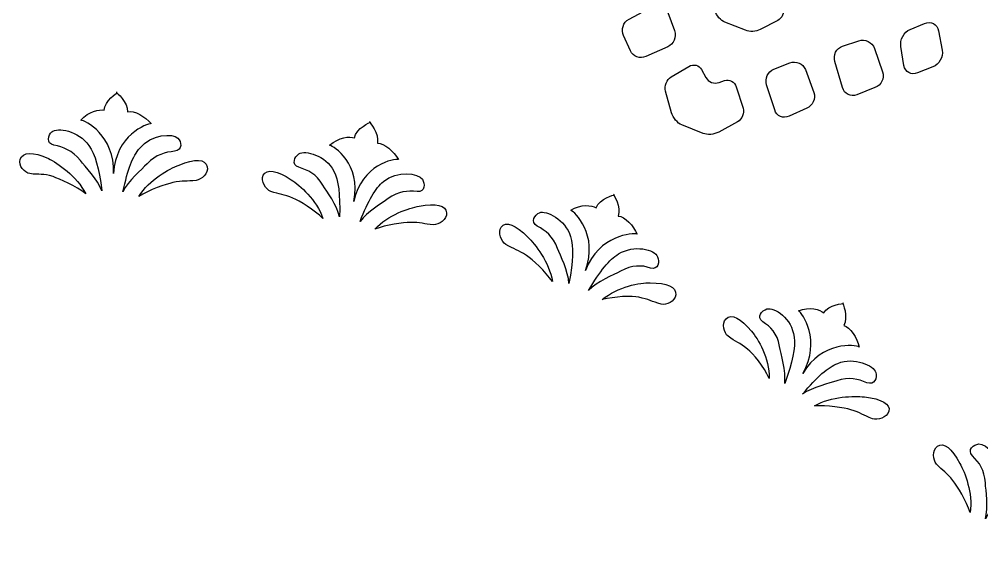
# Model space of a CAD drawing. Header units: centimetres. Extents: x -10.7 to 10.7, y -10.7 to 10.7.
# Drawn here: x -0.114 to 4.273, y 5.1 to 7.483 of the extents above; entities that cross this region are included whole.
import ezdxf

# ---------------------------------------------------------------- set-up
doc = ezdxf.new("R2010")
doc.units = ezdxf.units.CM
doc.header["$MEASUREMENT"] = 0
doc.layers.add('Camada 1', color=7, linetype='Continuous')

msp = doc.modelspace()

# ---------------------------------------------------------------- linework, layer by layer
at = {"layer": 'Camada 1'}
for points, knots in [([(-10.74208, 0), (-10.74208, 5.9327), (-5.9327, 10.74208), (0, 10.74208), (0, 10.74208), (5.9327, 10.74208), (10.74208, 5.9327), (10.74208, 0), (10.74208, 0), (10.74208, -5.9327), (5.9327, -10.74208), (0, -10.74208), (0, -10.74208), (-5.9327, -10.74208), (-10.74208, -5.9327), (-10.74208, 0)], [0, 0, 0, 0, 0.2, 0.2, 0.2, 0.2, 0.4, 0.4, 0.4, 0.4, 0.6, 0.6, 0.6, 0.6, 1, 1, 1, 1]), ([(3.33473, 7.62241), (3.32735, 7.64321), (3.30406, 7.65562), (3.28359, 7.64974), (3.28359, 7.64974), (3.28359, 7.64974), (3.25967, 7.64196), (3.25967, 7.64196), (3.25967, 7.64196), (3.23901, 7.63508), (3.21337, 7.64453), (3.20276, 7.66289), (3.20276, 7.66289), (3.20276, 7.66289), (3.18307, 7.69697), (3.18307, 7.69697), (3.18307, 7.69697), (3.17254, 7.71539), (3.14732, 7.72179), (3.12775, 7.71097), (3.12775, 7.71097), (3.12775, 7.71097), (3.05226, 7.66914), (3.05226, 7.66914), (3.05226, 7.66914), (3.03295, 7.65813), (3.02271, 7.63173), (3.02932, 7.61053), (3.02932, 7.61053), (3.02932, 7.61053), (3.05723, 7.52123), (3.05723, 7.52123), (3.05723, 7.52123), (3.06377, 7.50012), (3.08401, 7.4771), (3.10208, 7.47001), (3.10208, 7.47001), (3.10208, 7.47001), (3.19582, 7.43313), (3.19582, 7.43313), (3.19582, 7.43313), (3.21365, 7.42498), (3.24413, 7.42657), (3.26347, 7.43662), (3.26347, 7.43662), (3.26347, 7.43662), (3.3434, 7.47758), (3.3434, 7.47758), (3.3434, 7.47758), (3.36319, 7.48763), (3.37335, 7.51274), (3.36618, 7.53359), (3.36618, 7.53359), (3.36618, 7.53359), (3.33473, 7.62241), (3.33473, 7.62241)], [0, 0, 0, 0, 0.0666667, 0.0666667, 0.0666667, 0.0666667, 0.1333333, 0.1333333, 0.1333333, 0.1333333, 0.2, 0.2, 0.2, 0.2, 0.2666667, 0.2666667, 0.2666667, 0.2666667, 0.3333333, 0.3333333, 0.3333333, 0.3333333, 0.4, 0.4, 0.4, 0.4, 0.4666667, 0.4666667, 0.4666667, 0.4666667, 0.5333333, 0.5333333, 0.5333333, 0.5333333, 0.6, 0.6, 0.6, 0.6, 0.6666667, 0.6666667, 0.6666667, 0.6666667, 0.7333333, 0.7333333, 0.7333333, 0.7333333, 0.8, 0.8, 0.8, 0.8, 0.8666667, 0.8666667, 0.8666667, 0.8666667, 1, 1, 1, 1]), ([(2.84181, 7.51478), (2.83136, 7.54373), (2.80048, 7.5565), (2.77326, 7.54158), (2.77326, 7.54158), (2.77326, 7.54158), (2.66512, 7.48369), (2.66512, 7.48369), (2.66512, 7.48369), (2.63864, 7.46935), (2.62734, 7.43551), (2.63985, 7.40881), (2.63985, 7.40881), (2.63985, 7.40881), (2.67165, 7.33933), (2.67165, 7.33933), (2.67165, 7.33933), (2.68358, 7.31229), (2.71557, 7.30263), (2.74187, 7.31374), (2.74187, 7.31374), (2.74187, 7.31374), (2.84199, 7.35819), (2.84199, 7.35819), (2.84199, 7.35819), (2.86877, 7.36991), (2.88263, 7.40285), (2.87239, 7.43148), (2.87239, 7.43148), (2.87239, 7.43148), (2.84181, 7.51478), (2.84181, 7.51478)], [0, 0, 0, 0, 0.1111111, 0.1111111, 0.1111111, 0.1111111, 0.2222222, 0.2222222, 0.2222222, 0.2222222, 0.3333333, 0.3333333, 0.3333333, 0.3333333, 0.4444444, 0.4444444, 0.4444444, 0.4444444, 0.5555556, 0.5555556, 0.5555556, 0.5555556, 0.6666667, 0.6666667, 0.6666667, 0.6666667, 0.7777778, 0.7777778, 0.7777778, 0.7777778, 1, 1, 1, 1]), ([(4.07633, 7.43082), (4.07011, 7.46109), (4.04088, 7.4763), (4.01172, 7.46418), (4.01172, 7.46418), (4.01172, 7.46418), (3.94732, 7.4373), (3.94732, 7.4373), (3.94732, 7.4373), (3.91819, 7.42508), (3.89919, 7.38991), (3.90443, 7.35904), (3.90443, 7.35904), (3.90443, 7.35904), (3.91859, 7.27318), (3.91859, 7.27318), (3.91859, 7.27318), (3.92372, 7.24259), (3.95111, 7.22746), (3.97995, 7.23939), (3.97995, 7.23939), (3.97995, 7.23939), (4.04993, 7.26617), (4.04993, 7.26617), (4.04993, 7.26617), (4.07874, 7.27697), (4.09795, 7.31102), (4.09266, 7.34216), (4.09266, 7.34216), (4.09266, 7.34216), (4.07633, 7.43082), (4.07633, 7.43082)], [0, 0, 0, 0, 0.1111111, 0.1111111, 0.1111111, 0.1111111, 0.2222222, 0.2222222, 0.2222222, 0.2222222, 0.3333333, 0.3333333, 0.3333333, 0.3333333, 0.4444444, 0.4444444, 0.4444444, 0.4444444, 0.5555556, 0.5555556, 0.5555556, 0.5555556, 0.6666667, 0.6666667, 0.6666667, 0.6666667, 0.7777778, 0.7777778, 0.7777778, 0.7777778, 1, 1, 1, 1]), ([(3.78643, 7.17193), (3.81485, 7.18296), (3.83062, 7.21506), (3.82075, 7.24342), (3.82075, 7.24342), (3.82075, 7.24342), (3.78381, 7.35047), (3.78381, 7.35047), (3.78381, 7.35047), (3.77373, 7.3791), (3.74171, 7.39503), (3.71301, 7.38577), (3.71301, 7.38577), (3.71301, 7.38577), (3.63858, 7.36132), (3.63858, 7.36132), (3.63858, 7.36132), (3.61022, 7.35201), (3.59455, 7.32007), (3.60331, 7.29076), (3.60331, 7.29076), (3.60331, 7.29076), (3.6381, 7.17225), (3.6381, 7.17225), (3.6381, 7.17225), (3.64638, 7.14317), (3.67601, 7.12865), (3.70414, 7.13981), (3.70414, 7.13981), (3.70414, 7.13981), (3.78643, 7.17193), (3.78643, 7.17193)], [0, 0, 0, 0, 0.1111111, 0.1111111, 0.1111111, 0.1111111, 0.2222222, 0.2222222, 0.2222222, 0.2222222, 0.3333333, 0.3333333, 0.3333333, 0.3333333, 0.4444444, 0.4444444, 0.4444444, 0.4444444, 0.5555556, 0.5555556, 0.5555556, 0.5555556, 0.6666667, 0.6666667, 0.6666667, 0.6666667, 0.7777778, 0.7777778, 0.7777778, 0.7777778, 1, 1, 1, 1]), ([(3.47522, 7.07792), (3.50258, 7.0894), (3.51729, 7.12195), (3.50758, 7.15039), (3.50758, 7.15039), (3.50758, 7.15039), (3.46898, 7.25403), (3.46898, 7.25403), (3.46898, 7.25403), (3.45848, 7.28163), (3.42659, 7.29544), (3.39855, 7.2847), (3.39855, 7.2847), (3.39855, 7.2847), (3.32563, 7.25631), (3.32563, 7.25631), (3.32563, 7.25631), (3.2979, 7.24549), (3.28298, 7.2131), (3.29232, 7.18466), (3.29232, 7.18466), (3.29232, 7.18466), (3.32918, 7.07017), (3.32918, 7.07017), (3.32918, 7.07017), (3.33802, 7.04189), (3.3676, 7.02929), (3.39514, 7.04194), (3.39514, 7.04194), (3.39514, 7.04194), (3.47522, 7.07792), (3.47522, 7.07792)], [0, 0, 0, 0, 0.1111111, 0.1111111, 0.1111111, 0.1111111, 0.2222222, 0.2222222, 0.2222222, 0.2222222, 0.3333333, 0.3333333, 0.3333333, 0.3333333, 0.4444444, 0.4444444, 0.4444444, 0.4444444, 0.5555556, 0.5555556, 0.5555556, 0.5555556, 0.6666667, 0.6666667, 0.6666667, 0.6666667, 0.7777778, 0.7777778, 0.7777778, 0.7777778, 1, 1, 1, 1]), ([(3.15431, 7.1755), (3.14695, 7.19833), (3.12272, 7.21146), (3.101, 7.20445), (3.101, 7.20445), (3.101, 7.20445), (3.07549, 7.19556), (3.07549, 7.19556), (3.07549, 7.19556), (3.0534, 7.18757), (3.0267, 7.19754), (3.01599, 7.21741), (3.01599, 7.21741), (3.01599, 7.21741), (2.99601, 7.2544), (2.99601, 7.2544), (2.99601, 7.2544), (2.98492, 7.27464), (2.9587, 7.28099), (2.93772, 7.26871), (2.93772, 7.26871), (2.93772, 7.26871), (2.85721, 7.22079), (2.85721, 7.22079), (2.85721, 7.22079), (2.83657, 7.20833), (2.82533, 7.17901), (2.83194, 7.15581), (2.83194, 7.15581), (2.83194, 7.15581), (2.85935, 7.05789), (2.85935, 7.05789), (2.85935, 7.05789), (2.86589, 7.03466), (2.88639, 7.00982), (2.90533, 7.00235), (2.90533, 7.00235), (2.90533, 7.00235), (3.00299, 6.96377), (3.00299, 6.96377), (3.00299, 6.96377), (3.02154, 6.9553), (3.05345, 6.95787), (3.07453, 6.96946), (3.07453, 6.96946), (3.07453, 6.96946), (3.15996, 7.01642), (3.15996, 7.01642), (3.15996, 7.01642), (3.18086, 7.02806), (3.19253, 7.0559), (3.18515, 7.07868), (3.18515, 7.07868), (3.18515, 7.07868), (3.15431, 7.1755), (3.15431, 7.1755)], [0, 0, 0, 0, 0.0666667, 0.0666667, 0.0666667, 0.0666667, 0.1333333, 0.1333333, 0.1333333, 0.1333333, 0.2, 0.2, 0.2, 0.2, 0.2666667, 0.2666667, 0.2666667, 0.2666667, 0.3333333, 0.3333333, 0.3333333, 0.3333333, 0.4, 0.4, 0.4, 0.4, 0.4666667, 0.4666667, 0.4666667, 0.4666667, 0.5333333, 0.5333333, 0.5333333, 0.5333333, 0.6, 0.6, 0.6, 0.6, 0.6666667, 0.6666667, 0.6666667, 0.6666667, 0.7333333, 0.7333333, 0.7333333, 0.7333333, 0.8, 0.8, 0.8, 0.8, 0.8666667, 0.8666667, 0.8666667, 0.8666667, 1, 1, 1, 1]), ([(0.31536, 6.78098), (0.32409, 6.95441), (0.46797, 7.00937), (0.48752, 7.00834), (0.48752, 7.00834), (0.46011, 7.03967), (0.40976, 7.07028), (0.3796, 7.06202), (0.3796, 7.06202), (0.38206, 7.10584), (0.32801, 7.15047), (0.32793, 7.15047), (0.32793, 7.15047), (0.32793, 7.15047), (0.33253, 7.14912), (0.33253, 7.14912), (0.33253, 7.14912), (0.3324, 7.14912), (0.2744, 7.11269), (0.27292, 7.0689), (0.27292, 7.0689), (0.25062, 7.07411), (0.20209, 7.06525), (0.166, 7.02381), (0.166, 7.02381), (0.18558, 7.02284), (0.32197, 6.95452), (0.31536, 6.78098)], [0, 0, 0, 0, 0.125, 0.125, 0.125, 0.125, 0.25, 0.25, 0.25, 0.25, 0.375, 0.375, 0.375, 0.375, 0.5, 0.5, 0.5, 0.5, 0.625, 0.625, 0.625, 0.625, 0.75, 0.75, 0.75, 0.75, 1, 1, 1, 1]), ([(0.26244, 6.70256), (0.24884, 6.80702), (0.23185, 6.86779), (0.20301, 6.90872), (0.20301, 6.90872), (0.15576, 6.97592), (0.0591, 6.9922), (0.03389, 6.97082), (0.03389, 6.97082), (0.01709, 6.95624), (0.00614, 6.91811), (0.04386, 6.90994), (0.04386, 6.90994), (0.08696, 6.90092), (0.1257, 6.88769), (0.16411, 6.8399), (0.16411, 6.8399), (0.18632, 6.81249), (0.24223, 6.75484), (0.26244, 6.70256)], [0, 0, 0, 0, 0.1666667, 0.1666667, 0.1666667, 0.1666667, 0.3333333, 0.3333333, 0.3333333, 0.3333333, 0.5, 0.5, 0.5, 0.5, 0.6666667, 0.6666667, 0.6666667, 0.6666667, 1, 1, 1, 1]), ([(1.41073, 6.65353), (1.44653, 6.82337), (1.59602, 6.84935), (1.61504, 6.84451), (1.61504, 6.84451), (1.59305, 6.88089), (1.54881, 6.92113), (1.5182, 6.91886), (1.5182, 6.91886), (1.52757, 6.96172), (1.48153, 7.01657), (1.48153, 7.01657), (1.48153, 7.01657), (1.48153, 7.01657), (1.48574, 7.01437), (1.48574, 7.01437), (1.48574, 7.01437), (1.48595, 7.01585), (1.42192, 6.98691), (1.41348, 6.9433), (1.41348, 6.9433), (1.39247, 6.95068), (1.34268, 6.9469), (1.30024, 6.90967), (1.30024, 6.90967), (1.31945, 6.90581), (1.44507, 6.82736), (1.41073, 6.65353)], [0, 0, 0, 0, 0.125, 0.125, 0.125, 0.125, 0.25, 0.25, 0.25, 0.25, 0.375, 0.375, 0.375, 0.375, 0.5, 0.5, 0.5, 0.5, 0.625, 0.625, 0.625, 0.625, 0.75, 0.75, 0.75, 0.75, 1, 1, 1, 1]), ([(0.46797, 6.82464), (0.51059, 6.86838), (0.55007, 6.87772), (0.59389, 6.88235), (0.59389, 6.88235), (0.63215, 6.88677), (0.6245, 6.92587), (0.60889, 6.94201), (0.60889, 6.94201), (0.58579, 6.96582), (0.48805, 6.95931), (0.43514, 6.89708), (0.43514, 6.89708), (0.40294, 6.85922), (0.38056, 6.80037), (0.35809, 6.69772), (0.35809, 6.69772), (0.38267, 6.74788), (0.4436, 6.7995), (0.46797, 6.82464)], [0, 0, 0, 0, 0.1666667, 0.1666667, 0.1666667, 0.1666667, 0.3333333, 0.3333333, 0.3333333, 0.3333333, 0.5, 0.5, 0.5, 0.5, 0.6666667, 0.6666667, 0.6666667, 0.6666667, 1, 1, 1, 1]), ([(1.34594, 6.58323), (1.34869, 6.68756), (1.34144, 6.7491), (1.31906, 6.79238), (1.31906, 6.79238), (1.28257, 6.86337), (1.18846, 6.88922), (1.16039, 6.87059), (1.16039, 6.87059), (1.141, 6.85797), (1.12419, 6.8213), (1.16039, 6.80942), (1.16039, 6.80942), (1.20209, 6.79627), (1.23836, 6.77944), (1.26956, 6.7284), (1.26956, 6.7284), (1.28725, 6.69917), (1.334, 6.63683), (1.34594, 6.58323)], [0, 0, 0, 0, 0.1666667, 0.1666667, 0.1666667, 0.1666667, 0.3333333, 0.3333333, 0.3333333, 0.3333333, 0.5, 0.5, 0.5, 0.5, 0.6666667, 0.6666667, 0.6666667, 0.6666667, 1, 1, 1, 1]), ([(0.18904, 6.68851), (0.14668, 6.77), (0.06088, 6.82747), (0.01833, 6.84951), (0.01833, 6.84951), (-0.05144, 6.8816), (-0.09944, 6.87901), (-0.11026, 6.84581), (-0.11026, 6.84581), (-0.11968, 6.81657), (-0.08936, 6.78384), (-0.06555, 6.78048), (-0.06555, 6.78048), (-0.02314, 6.77373), (-0.0052, 6.78249), (0.0396, 6.76672), (0.0396, 6.76672), (0.07025, 6.75701), (0.14391, 6.72298), (0.18904, 6.68851)], [0, 0, 0, 0, 0.1666667, 0.1666667, 0.1666667, 0.1666667, 0.3333333, 0.3333333, 0.3333333, 0.3333333, 0.5, 0.5, 0.5, 0.5, 0.6666667, 0.6666667, 0.6666667, 0.6666667, 1, 1, 1, 1]), ([(0.58547, 6.73936), (0.63156, 6.74918), (0.64873, 6.74378), (0.69165, 6.74968), (0.69165, 6.74968), (0.71628, 6.75407), (0.74901, 6.78109), (0.74224, 6.81199), (0.74224, 6.81199), (0.73475, 6.84826), (0.6867, 6.84951), (0.61386, 6.81966), (0.61386, 6.81966), (0.56973, 6.80199), (0.47932, 6.75336), (0.43021, 6.67634), (0.43021, 6.67634), (0.47776, 6.70616), (0.55396, 6.73272), (0.58547, 6.73936)], [0, 0, 0, 0, 0.1666667, 0.1666667, 0.1666667, 0.1666667, 0.3333333, 0.3333333, 0.3333333, 0.3333333, 0.5, 0.5, 0.5, 0.5, 0.6666667, 0.6666667, 0.6666667, 0.6666667, 1, 1, 1, 1]), ([(1.27011, 6.57677), (1.2409, 6.6612), (1.16467, 6.72639), (1.12559, 6.75235), (1.12559, 6.75235), (1.06151, 6.7954), (1.01404, 6.80431), (0.99819, 6.77317), (0.99819, 6.77317), (0.98443, 6.7461), (1.00899, 6.7079), (1.03214, 6.69959), (1.03214, 6.69959), (1.07289, 6.68541), (1.0909, 6.68734), (1.13345, 6.66861), (1.13345, 6.66861), (1.16282, 6.65594), (1.23108, 6.61509), (1.27011, 6.57677)], [0, 0, 0, 0, 0.1666667, 0.1666667, 0.1666667, 0.1666667, 0.3333333, 0.3333333, 0.3333333, 0.3333333, 0.5, 0.5, 0.5, 0.5, 0.6666667, 0.6666667, 0.6666667, 0.6666667, 1, 1, 1, 1]), ([(1.56652, 6.66644), (1.61544, 6.70131), (1.65542, 6.70274), (1.69889, 6.69864), (1.69889, 6.69864), (1.73718, 6.69539), (1.73593, 6.73568), (1.7231, 6.75481), (1.7231, 6.75481), (1.70461, 6.78291), (1.60806, 6.79566), (1.54615, 6.74468), (1.54615, 6.74468), (1.50845, 6.71362), (1.47754, 6.65978), (1.43915, 6.56267), (1.43915, 6.56267), (1.4713, 6.60728), (1.53876, 6.64649), (1.56652, 6.66644)], [0, 0, 0, 0, 0.1666667, 0.1666667, 0.1666667, 0.1666667, 0.3333333, 0.3333333, 0.3333333, 0.3333333, 0.5, 0.5, 0.5, 0.5, 0.6666667, 0.6666667, 0.6666667, 0.6666667, 1, 1, 1, 1]), ([(2.46618, 6.3396), (2.52894, 6.5016), (2.68361, 6.5115), (2.70237, 6.50467), (2.70237, 6.50467), (2.68575, 6.54243), (2.64705, 6.58632), (2.6158, 6.58741), (2.6158, 6.58741), (2.63183, 6.62818), (2.59408, 6.6865), (2.594, 6.6865), (2.594, 6.6865), (2.594, 6.6865), (2.59818, 6.6838), (2.59818, 6.6838), (2.59818, 6.6838), (2.59818, 6.68383), (2.53071, 6.66658), (2.51547, 6.62538), (2.51547, 6.62538), (2.49613, 6.63684), (2.44668, 6.64279), (2.39926, 6.614), (2.39926, 6.614), (2.41776, 6.60731), (2.52701, 6.50232), (2.46618, 6.3396)], [0, 0, 0, 0, 0.125, 0.125, 0.125, 0.125, 0.25, 0.25, 0.25, 0.25, 0.375, 0.375, 0.375, 0.375, 0.5, 0.5, 0.5, 0.5, 0.625, 0.625, 0.625, 0.625, 0.75, 0.75, 0.75, 0.75, 1, 1, 1, 1]), ([(1.66822, 6.55857), (1.71458, 6.55931), (1.73064, 6.55045), (1.77392, 6.5477), (1.77392, 6.5477), (1.79808, 6.5464), (1.83578, 6.57199), (1.83372, 6.60228), (1.83372, 6.60228), (1.83158, 6.63702), (1.78438, 6.64734), (1.70855, 6.6326), (1.70855, 6.6326), (1.66257, 6.62382), (1.56628, 6.59363), (1.50625, 6.52727), (1.50625, 6.52727), (1.55742, 6.54727), (1.63613, 6.55839), (1.66822, 6.55857)], [0, 0, 0, 0, 0.1666667, 0.1666667, 0.1666667, 0.1666667, 0.3333333, 0.3333333, 0.3333333, 0.3333333, 0.5, 0.5, 0.5, 0.5, 0.6666667, 0.6666667, 0.6666667, 0.6666667, 1, 1, 1, 1]), ([(2.39117, 6.28073), (2.41078, 6.38389), (2.41355, 6.44654), (2.39892, 6.49385), (2.39892, 6.49385), (2.37447, 6.57156), (2.28735, 6.61543), (2.25657, 6.60251), (2.25657, 6.60251), (2.23575, 6.59375), (2.21336, 6.56065), (2.24697, 6.54176), (2.24697, 6.54176), (2.28518, 6.52062), (2.31804, 6.4967), (2.33979, 6.44011), (2.33979, 6.44011), (2.35257, 6.40747), (2.3881, 6.33635), (2.39117, 6.28073)], [0, 0, 0, 0, 0.1666667, 0.1666667, 0.1666667, 0.1666667, 0.3333333, 0.3333333, 0.3333333, 0.3333333, 0.5, 0.5, 0.5, 0.5, 0.6666667, 0.6666667, 0.6666667, 0.6666667, 1, 1, 1, 1]), ([(2.31627, 6.28901), (2.30127, 6.37884), (2.23737, 6.4585), (2.20374, 6.49184), (2.20374, 6.49184), (2.14826, 6.54706), (2.10375, 6.56502), (2.08314, 6.53724), (2.08314, 6.53724), (2.06533, 6.51316), (2.08295, 6.47046), (2.10412, 6.45776), (2.10412, 6.45776), (2.14143, 6.43559), (2.15963, 6.43389), (2.19789, 6.40712), (2.19789, 6.40712), (2.22483, 6.38866), (2.28407, 6.33497), (2.31627, 6.28901)], [0, 0, 0, 0, 0.1666667, 0.1666667, 0.1666667, 0.1666667, 0.3333333, 0.3333333, 0.3333333, 0.3333333, 0.5, 0.5, 0.5, 0.5, 0.6666667, 0.6666667, 0.6666667, 0.6666667, 1, 1, 1, 1]), ([(2.62607, 6.33624), (2.67999, 6.36447), (2.72225, 6.36479), (2.7632, 6.35071), (2.7632, 6.35071), (2.7995, 6.34029), (2.80506, 6.3805), (2.79574, 6.40191), (2.79574, 6.40191), (2.78312, 6.43646), (2.68734, 6.45816), (2.61691, 6.41472), (2.61691, 6.41472), (2.57447, 6.38821), (2.53462, 6.33894), (2.48078, 6.24824), (2.48078, 6.24824), (2.52037, 6.28841), (2.59469, 6.31968), (2.62607, 6.33624)], [0, 0, 0, 0, 0.1666667, 0.1666667, 0.1666667, 0.1666667, 0.3333333, 0.3333333, 0.3333333, 0.3333333, 0.5, 0.5, 0.5, 0.5, 0.6666667, 0.6666667, 0.6666667, 0.6666667, 1, 1, 1, 1]), ([(2.71023, 6.21731), (2.75545, 6.20903), (2.76966, 6.19715), (2.81106, 6.18619), (2.81106, 6.18619), (2.83458, 6.18013), (2.87522, 6.19849), (2.87877, 6.22879), (2.87877, 6.22879), (2.88187, 6.26406), (2.83784, 6.28327), (2.76161, 6.28316), (2.76161, 6.28316), (2.71655, 6.28599), (2.6145, 6.26562), (2.54314, 6.20688), (2.54314, 6.20688), (2.59797, 6.22062), (2.68007, 6.22573), (2.71023, 6.21731)], [0, 0, 0, 0, 0.1666667, 0.1666667, 0.1666667, 0.1666667, 0.3333333, 0.3333333, 0.3333333, 0.3333333, 0.5, 0.5, 0.5, 0.5, 0.6666667, 0.6666667, 0.6666667, 0.6666667, 1, 1, 1, 1]), ([(3.45779, 5.87002), (3.545, 6.02012), (3.69724, 6.00096), (3.71409, 5.99086), (3.71409, 5.99086), (3.70433, 6.03161), (3.67416, 6.08256), (3.64395, 6.08936), (3.64395, 6.08936), (3.66625, 6.12714), (3.63924, 6.19231), (3.63924, 6.19231), (3.63924, 6.19231), (3.63924, 6.19231), (3.64257, 6.189), (3.64257, 6.189), (3.64257, 6.189), (3.64249, 6.189), (3.57418, 6.18426), (3.55272, 6.1459), (3.55272, 6.1459), (3.53584, 6.16101), (3.48872, 6.17619), (3.43771, 6.15646), (3.43771, 6.15646), (3.45488, 6.14614), (3.54343, 6.0212), (3.45779, 5.87002)], [0, 0, 0, 0, 0.125, 0.125, 0.125, 0.125, 0.25, 0.25, 0.25, 0.25, 0.375, 0.375, 0.375, 0.375, 0.5, 0.5, 0.5, 0.5, 0.625, 0.625, 0.625, 0.625, 0.75, 0.75, 0.75, 0.75, 1, 1, 1, 1]), ([(3.30377, 5.84777), (3.30544, 5.94252), (3.25302, 6.02782), (3.22344, 6.06253), (3.22344, 6.06253), (3.17531, 6.12198), (3.13266, 6.14429), (3.10768, 6.11942), (3.10768, 6.11942), (3.08593, 6.09786), (3.09778, 6.05441), (3.11699, 6.04002), (3.11699, 6.04002), (3.15178, 6.01457), (3.1697, 6.01121), (3.20478, 5.98099), (3.20478, 5.98099), (3.22961, 5.96175), (3.2812, 5.90166), (3.30377, 5.84777)], [0, 0, 0, 0, 0.1666667, 0.1666667, 0.1666667, 0.1666667, 0.3333333, 0.3333333, 0.3333333, 0.3333333, 0.5, 0.5, 0.5, 0.5, 0.6666667, 0.6666667, 0.6666667, 0.6666667, 1, 1, 1, 1]), ([(3.37505, 5.82538), (3.41135, 5.92452), (3.42418, 5.98664), (3.41775, 6.03657), (3.41775, 6.03657), (3.40841, 6.121), (3.32726, 6.17497), (3.29363, 6.16421), (3.29363, 6.16421), (3.27122, 6.15794), (3.2436, 6.12812), (3.27477, 6.10629), (3.27477, 6.10629), (3.31052, 6.08184), (3.34062, 6.05581), (3.35163, 5.99389), (3.35163, 5.99389), (3.35844, 5.95918), (3.38159, 5.88137), (3.37505, 5.82538)], [0, 0, 0, 0, 0.1666667, 0.1666667, 0.1666667, 0.1666667, 0.3333333, 0.3333333, 0.3333333, 0.3333333, 0.5, 0.5, 0.5, 0.5, 0.6666667, 0.6666667, 0.6666667, 0.6666667, 1, 1, 1, 1]), ([(3.61209, 5.83684), (3.66998, 5.85563), (3.70893, 5.84533), (3.74978, 5.82858), (3.74978, 5.82858), (3.78531, 5.81461), (3.79666, 5.85292), (3.79045, 5.87462), (3.79045, 5.87462), (3.78108, 5.90666), (3.69181, 5.94698), (3.61667, 5.91669), (3.61667, 5.91669), (3.57076, 5.89841), (3.52404, 5.85658), (3.45665, 5.77614), (3.45665, 5.77614), (3.50163, 5.80885), (3.57905, 5.8261), (3.61209, 5.83684)], [0, 0, 0, 0, 0.1666667, 0.1666667, 0.1666667, 0.1666667, 0.3333333, 0.3333333, 0.3333333, 0.3333333, 0.5, 0.5, 0.5, 0.5, 0.6666667, 0.6666667, 0.6666667, 0.6666667, 1, 1, 1, 1]), ([(3.67615, 5.70561), (3.72137, 5.69262), (3.73391, 5.67971), (3.77476, 5.66449), (3.77476, 5.66449), (3.79781, 5.65597), (3.84215, 5.66925), (3.84977, 5.6983), (3.84977, 5.6983), (3.85813, 5.73182), (3.81601, 5.75534), (3.73817, 5.7636), (3.73817, 5.7636), (3.6911, 5.76871), (3.5891, 5.76823), (3.51058, 5.72301), (3.51058, 5.72301), (3.56619, 5.72701), (3.64556, 5.7146), (3.67615, 5.70561)], [0, 0, 0, 0, 0.1666667, 0.1666667, 0.1666667, 0.1666667, 0.3333333, 0.3333333, 0.3333333, 0.3333333, 0.5, 0.5, 0.5, 0.5, 0.6666667, 0.6666667, 0.6666667, 0.6666667, 1, 1, 1, 1]), ([(4.22, 5.23745), (4.23331, 5.32609), (4.19603, 5.4198), (4.17372, 5.46097), (4.17372, 5.46097), (4.13742, 5.52902), (4.09966, 5.55918), (4.07111, 5.53897), (4.07111, 5.53897), (4.04629, 5.52153), (4.05018, 5.47603), (4.0669, 5.45803), (4.0669, 5.45803), (4.0964, 5.42607), (4.11307, 5.41937), (4.14191, 5.38294), (4.14191, 5.38294), (4.16208, 5.35797), (4.20301, 5.28992), (4.22, 5.23745)], [0, 0, 0, 0, 0.1666667, 0.1666667, 0.1666667, 0.1666667, 0.3333333, 0.3333333, 0.3333333, 0.3333333, 0.5, 0.5, 0.5, 0.5, 0.6666667, 0.6666667, 0.6666667, 0.6666667, 1, 1, 1, 1]), ([(4.28977, 5.20798), (4.34078, 5.29889), (4.36293, 5.35697), (4.36319, 5.40586), (4.36319, 5.40586), (4.36401, 5.4859), (4.29302, 5.55276), (4.25913, 5.54961), (4.25913, 5.54961), (4.23632, 5.54757), (4.20449, 5.52286), (4.23116, 5.49529), (4.23116, 5.49529), (4.26175, 5.46404), (4.2859, 5.43221), (4.28974, 5.37234), (4.28974, 5.37234), (4.29173, 5.33818), (4.30403, 5.26095), (4.28977, 5.20798)], [0, 0, 0, 0, 0.1666667, 0.1666667, 0.1666667, 0.1666667, 0.3333333, 0.3333333, 0.3333333, 0.3333333, 0.5, 0.5, 0.5, 0.5, 0.6666667, 0.6666667, 0.6666667, 0.6666667, 1, 1, 1, 1])]:
    msp.add_open_spline(points, degree=3, knots=knots, dxfattribs=at)

doc.saveas('drawing.dxf')
